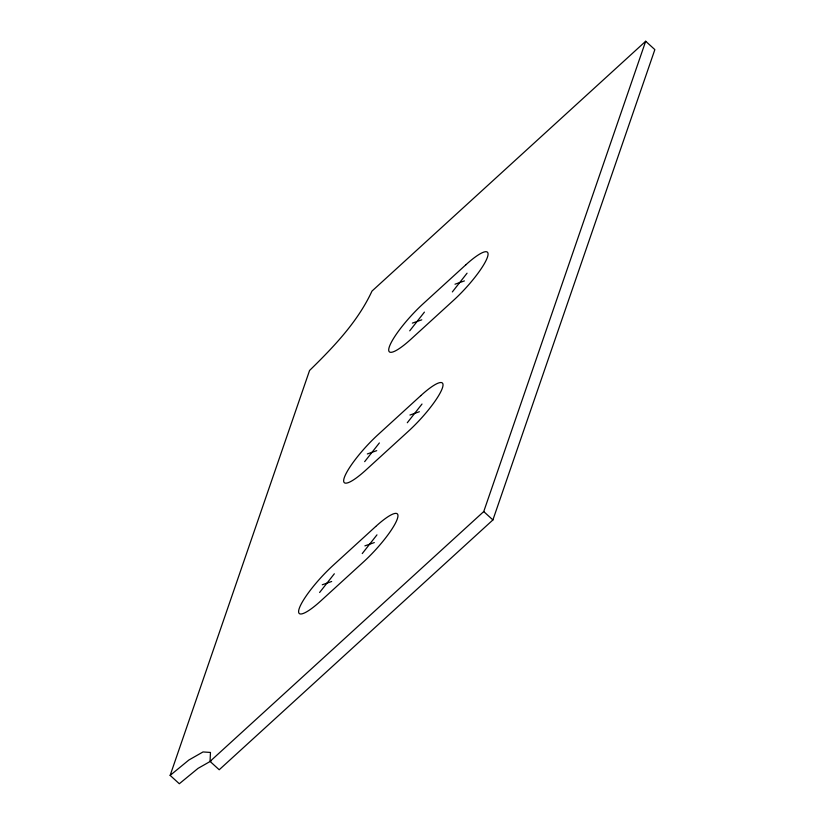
<?xml version="1.0" encoding="UTF-8"?>
<svg xmlns="http://www.w3.org/2000/svg" width="825" height="825" viewBox="0 0 825 825"><rect width="100%" height="100%" fill="white"/><g stroke="black" fill="none" stroke-linecap="round" stroke-linejoin="round"><path stroke-width="1.24" d="M170.146 775.387L309.571 370.477C333.62 346.943 357.679 321.956 371.993 291.081L645.686 41.25L654.854 49.613L492.907 519.936L219.213 769.756L210.045 761.403L210.458 752.441L203.022 751.946L188.873 760.011L170.146 775.387L179.314 783.75L198.031 768.374L211.097 760.928M210.045 761.403L483.739 511.572L645.686 41.25M409.716 330.835L424.421 312.118M452.347 291.916L467.053 273.199M364.66 461.66L379.376 442.942M407.292 422.751L422.008 404.033M319.615 592.484L334.331 573.777M362.247 553.575L376.963 534.858M454.998 284.213L464.403 280.912M412.366 323.122L421.771 319.822M409.953 415.037L419.358 411.737M367.321 453.956L376.726 450.656M364.897 545.861L374.302 542.572M322.266 584.781L331.671 581.481M483.739 511.572L492.907 519.936M465.795 264.846L423.163 303.755A41.126 8.188 -47.6 0 0 389.359 346.768A41.126 8.188 -47.6 0 0 410.963 339.188L453.595 300.279A41.126 8.188 -47.6 0 0 487.41 257.266A41.126 8.188 -47.6 0 0 465.795 264.846M420.75 395.67L378.118 434.589A41.126 8.188 -47.6 0 0 344.314 477.593A41.126 8.188 -47.6 0 0 365.918 470.023L408.55 431.104A41.126 8.188 -47.6 0 0 442.365 388.09A41.126 8.188 -47.6 0 0 420.75 395.67M375.705 526.505L333.073 565.414A41.126 8.188 -47.6 0 0 299.258 608.427A41.126 8.188 -47.6 0 0 320.873 600.847L363.505 561.928A41.126 8.188 -47.6 0 0 397.31 518.925A41.126 8.188 -47.6 0 0 375.705 526.505"/></g></svg>
